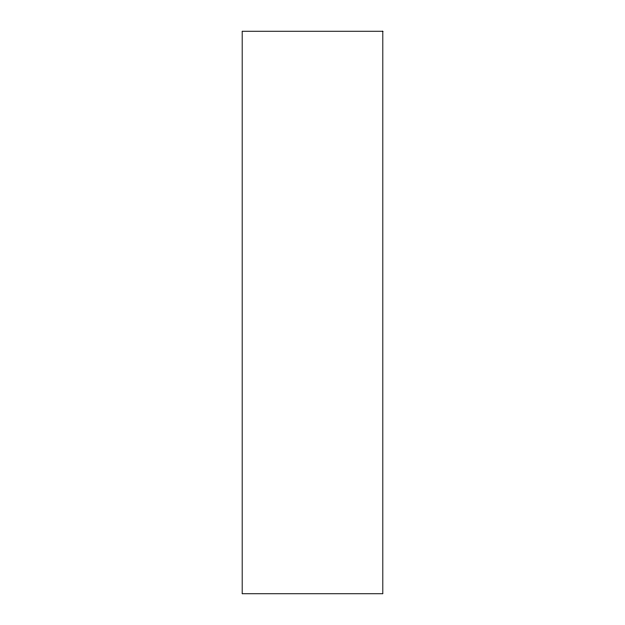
<?xml version="1.0" encoding="UTF-8"?>
<svg xmlns="http://www.w3.org/2000/svg" width="625" height="625" viewBox="0 0 625 625"><rect width="100%" height="100%" fill="white"/><g stroke="black" fill="none" stroke-linecap="round" stroke-linejoin="round"><path stroke-width="0.94" d="M382.812 31.25L242.188 31.25L242.188 593.75L382.812 593.75L382.812 31.25"/></g></svg>
